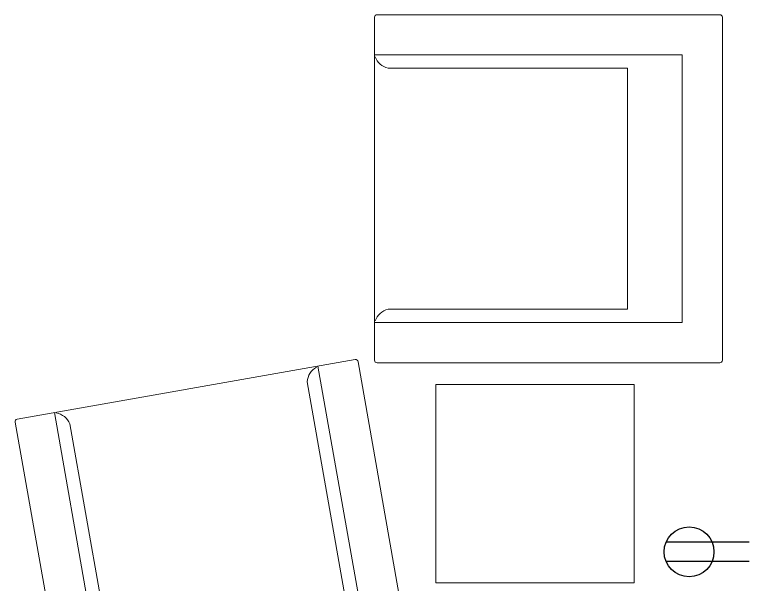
# Model space of a CAD drawing. Header units: inches. Extents: x -4688 to 1542, y -3558 to 978.
# Drawn here: x -432.2 to -359.3, y 134.6 to 191.2 of the extents above; entities that cross this region are included whole.
import ezdxf

# ---------------------------------------------------------------- set-up
doc = ezdxf.new("R2010")
doc.units = ezdxf.units.IN
doc.header["$MEASUREMENT"] = 0
doc.layers.add('A-ANNO-NOTE', color=131, linetype='Continuous', lineweight=40)
doc.layers.add('I-FURN', color=30, linetype='Continuous', lineweight=9)

# ---------------------------------------------------------------- blocks, each defined once
blk = doc.blocks.new('Seating-Lounge_Chair-Teknion-STLA_Infinito-R2013 - LC-2-8285478-1st Floor Power _ Signal')
at = {"layer": 'I-FURN'}
for p, q in [((-17.285, 17.015), (-17.285, -17.015)), ((17.035, 17.265), (-17.035, 17.265)), ((17.285, -17.015), (17.285, 17.015)), ((-13.285, 13.265), (13.285, 13.265)), ((-13.285, -17.265), (-13.285, 13.265)), ((13.285, 13.265), (13.285, -17.265)), ((-11.973, 7.839), (-11.973, -15.911)), ((11.973, 7.839), (-11.973, 7.839)), ((11.973, 7.839), (11.973, -15.911)), ((-17.035, -17.265), (17.035, -17.265))]:
    blk.add_line(p, q, dxfattribs=at)
for centre, radius, start, end in [((-17.035, 17.015), 0.25, 90, 180), ((17.035, 17.015), 0.25, 0, 90), ((-13.726, -15.511), 1.798, 289.84544, 347.16095), ((13.726, -15.511), 1.798, 192.83905, 250.15456), ((-17.035, -17.015), 0.25, 180, 270), ((17.035, -17.015), 0.25, 270, 0)]:
    blk.add_arc(centre, radius, start, end, dxfattribs=at)
blk = doc.blocks.new('M_simple_desk__parametric_2147 - coffee table 500 x 500 x 350 h-6545598-1st Floor Power _ Signal')
at = {"layer": 'I-FURN'}
for p, q in [((-11.417, -9.055), (-11.417, 10.63)), ((-11.417, 10.63), (8.268, 10.63)), ((8.268, 10.63), (8.268, -9.055)), ((8.268, -9.055), (-11.417, -9.055))]:
    blk.add_line(p, q, dxfattribs=at)

msp = doc.modelspace()

# ---------------------------------------------------------------- linework, layer by layer
at = {"layer": 'A-ANNO-NOTE', "lineweight": 30}
for p, q in [((-359.285, 138.777), (-367.548, 138.777)), ((-359.285, 136.861), (-367.548, 136.861))]:
    msp.add_line(p, q, dxfattribs=at)
msp.add_circle((-365.266, 137.819), 2.475, dxfattribs=at)

# ---------------------------------------------------------------- block references
at = {"layer": 'I-FURN'}
for p, rotation in [((-379.224, 173.881), 269.9999999999997), ((-412.193, 136.952), 189.9999999999998)]:
    msp.add_blockref('Seating-Lounge_Chair-Teknion-STLA_Infinito-R2013 - LC-2-8285478-1st Floor Power _ Signal', p, dxfattribs=dict(at, rotation=rotation))
msp.add_blockref('M_simple_desk__parametric_2147 - coffee table 500 x 500 x 350 h-6545598-1st Floor Power _ Signal', (-378.995, 143.808), dxfattribs=at)

doc.saveas('drawing.dxf')
